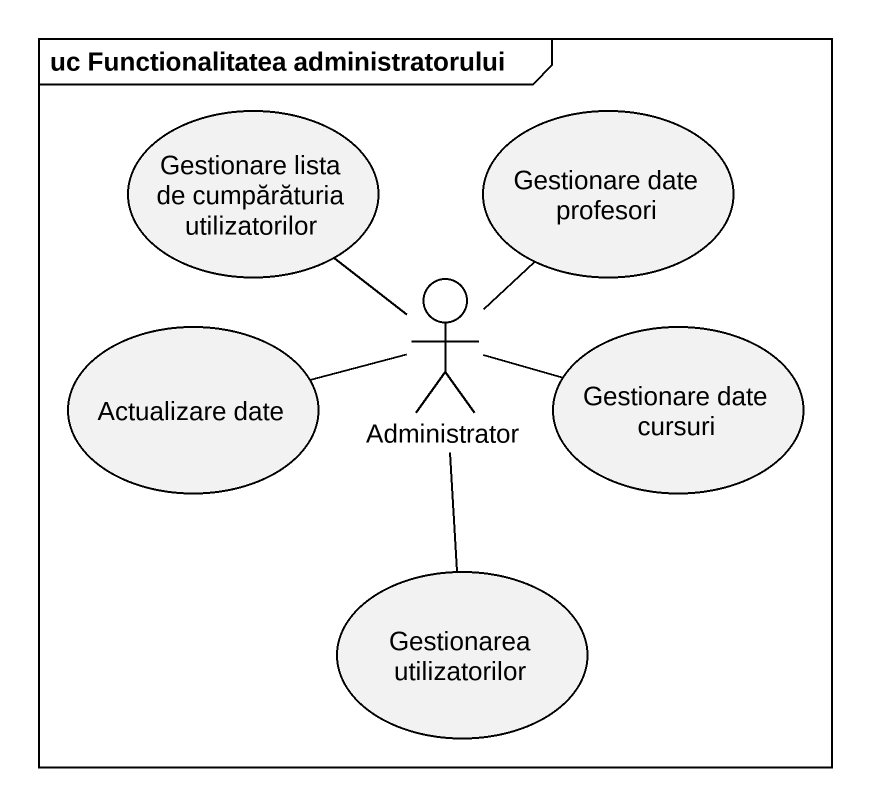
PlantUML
@startuml
mainframe uc Functionalitatea administratorului
usecase "Gestionare lista de cumpărăturia utilizatorilor" as Gestionare_lista_de
usecase "Gestionare date profesori" as Gestionare_date_profesori
actor Administrator
usecase "Actualizare date" as Actualizare_date
usecase "Gestionare date cursuri" as Gestionare_date_cursuri
usecase "Gestionarea utilizatorilor" as Gestionarea_utilizatorilor
Gestionare_lista_de -- Administrator
Gestionare_date_profesori -- Administrator
Actualizare_date -right- Administrator
Gestionare_date_cursuri -left- Administrator
Gestionarea_utilizatorilor -up- Administrator
@enduml
